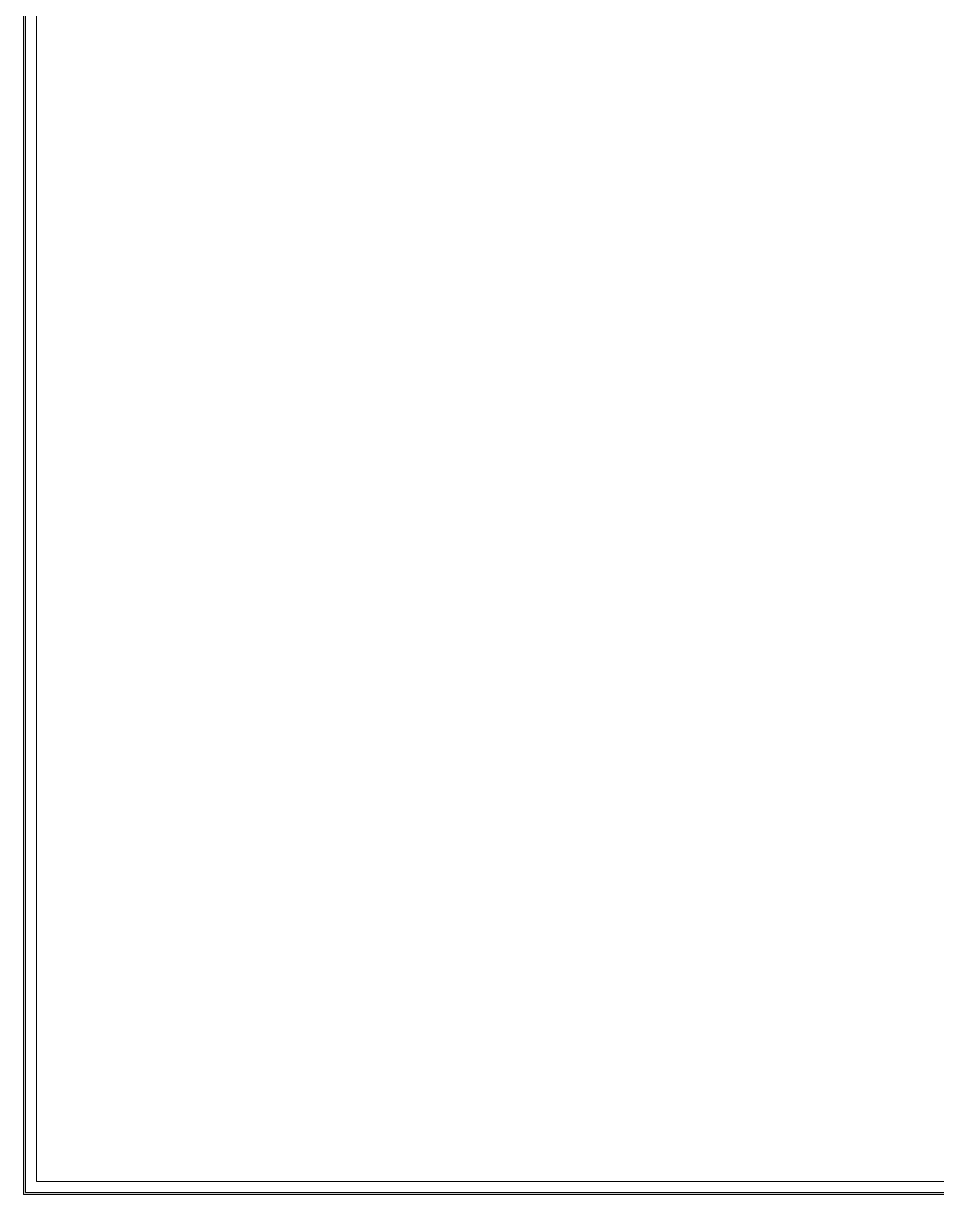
# Model space of a CAD drawing. Header units: metres. Extents: x -144 to 1000, y -717 to 29.
# Drawn here: x 326.24 to 340.25, y -657.84 to -639.88 of the extents above; entities that cross this region are included whole.
import ezdxf

# ---------------------------------------------------------------- set-up
doc = ezdxf.new("R2010")
doc.units = ezdxf.units.M
doc.layers.get('0').update_dxf_attribs({"color": 1})
doc.layers.add('G-ANNO-TTLB', color=3, linetype='Continuous', lineweight=18)
doc.layers.add('G-IMPT', color=1, linetype='Continuous', lineweight=9)

# ---------------------------------------------------------------- blocks, each defined once
blk = doc.blocks.new('tarjeta de nathalie 00')
at = {"layer": 'G-IMPT', "lineweight": 9}
h = blk.add_hatch(color=3, dxfattribs=at)
h.paths.add_polyline_path([(-145.23888, -717.38489), (-145.21019, -717.38489), (-145.21019, -716.89355), (-145.21019, -716.79934), (-145.23888, -716.79934), (-145.23888, -716.89379)])
h.paths.add_polyline_path([(-145.20996, -716.7991), (-145.20996, -717.3851), (-145.2392, -717.3851), (-145.2392, -716.7991)])
h.paths.add_polyline_path([(-145.23902, -717.3868), (-145.20826, -717.3868), (-145.20826, -716.7974), (-145.2392, -716.7974), (-146.09866, -716.7974), (-146.09866, -717.3868)])
h.paths.add_polyline_path([(-145.20795, -716.79707), (-145.20795, -717.3871), (-146.09898, -717.3871), (-146.09898, -716.79707)])
at = {"layer": 'G-ANNO-TTLB'}
for p, q in [((-146.09898, -716.79707), (-146.09898, -717.3871)), ((-146.09898, -716.79707), (-146.09898, -717.38713)), ((-146.09866, -717.3868), (-146.09866, -716.7974)), ((-146.09696, -717.3851), (-146.09696, -716.7991)), ((-145.23902, -717.3868), (-146.09866, -717.3868))]:
    blk.add_line(p, q, dxfattribs=at)
at = {"layer": 'G-ANNO-TTLB', "color": 3}
for p, q in [((-145.20996, -717.3851), (-146.09696, -717.3851)), ((-146.09898, -717.3871), (-145.20795, -717.3871)), ((-146.09898, -717.38713), (-145.20795, -717.38713))]:
    blk.add_line(p, q, dxfattribs=at)

msp = doc.modelspace()

# ---------------------------------------------------------------- block references
at = {"xscale": 99.431602663233, "yscale": 99.431602663233, "zscale": 99.431602663233}
msp.add_blockref('tarjeta de nathalie 00', (14853.094, 70673.117), dxfattribs=at)

doc.saveas('drawing.dxf')
